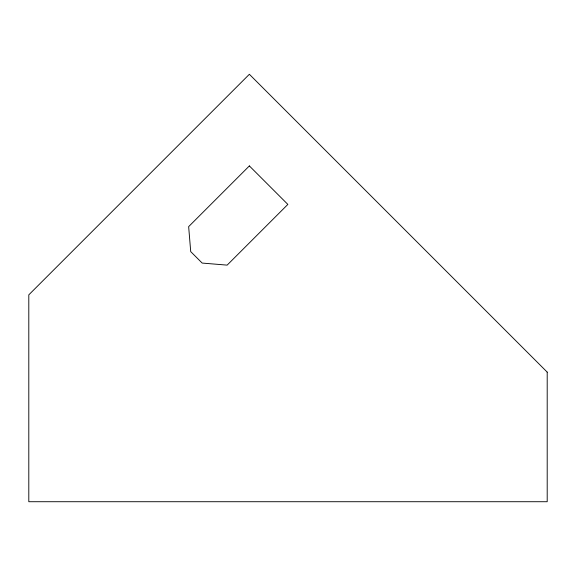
<?xml version="1.0" encoding="UTF-8"?>
<svg xmlns="http://www.w3.org/2000/svg" width="576" height="576" viewBox="0 0 576 576"><rect width="100%" height="100%" fill="white"/><g stroke="black" fill="none" stroke-linecap="round" stroke-linejoin="round"><path stroke-width="0.86" d="M547.2 372.118L547.2 501.718L28.8 501.718L28.8 294.847L249.365 74.282L547.2 372.118M249.365 165.924L188.654 226.634L190.714 251.611L202.169 263.066L227.146 265.126L287.856 204.415L249.365 165.924"/></g></svg>
